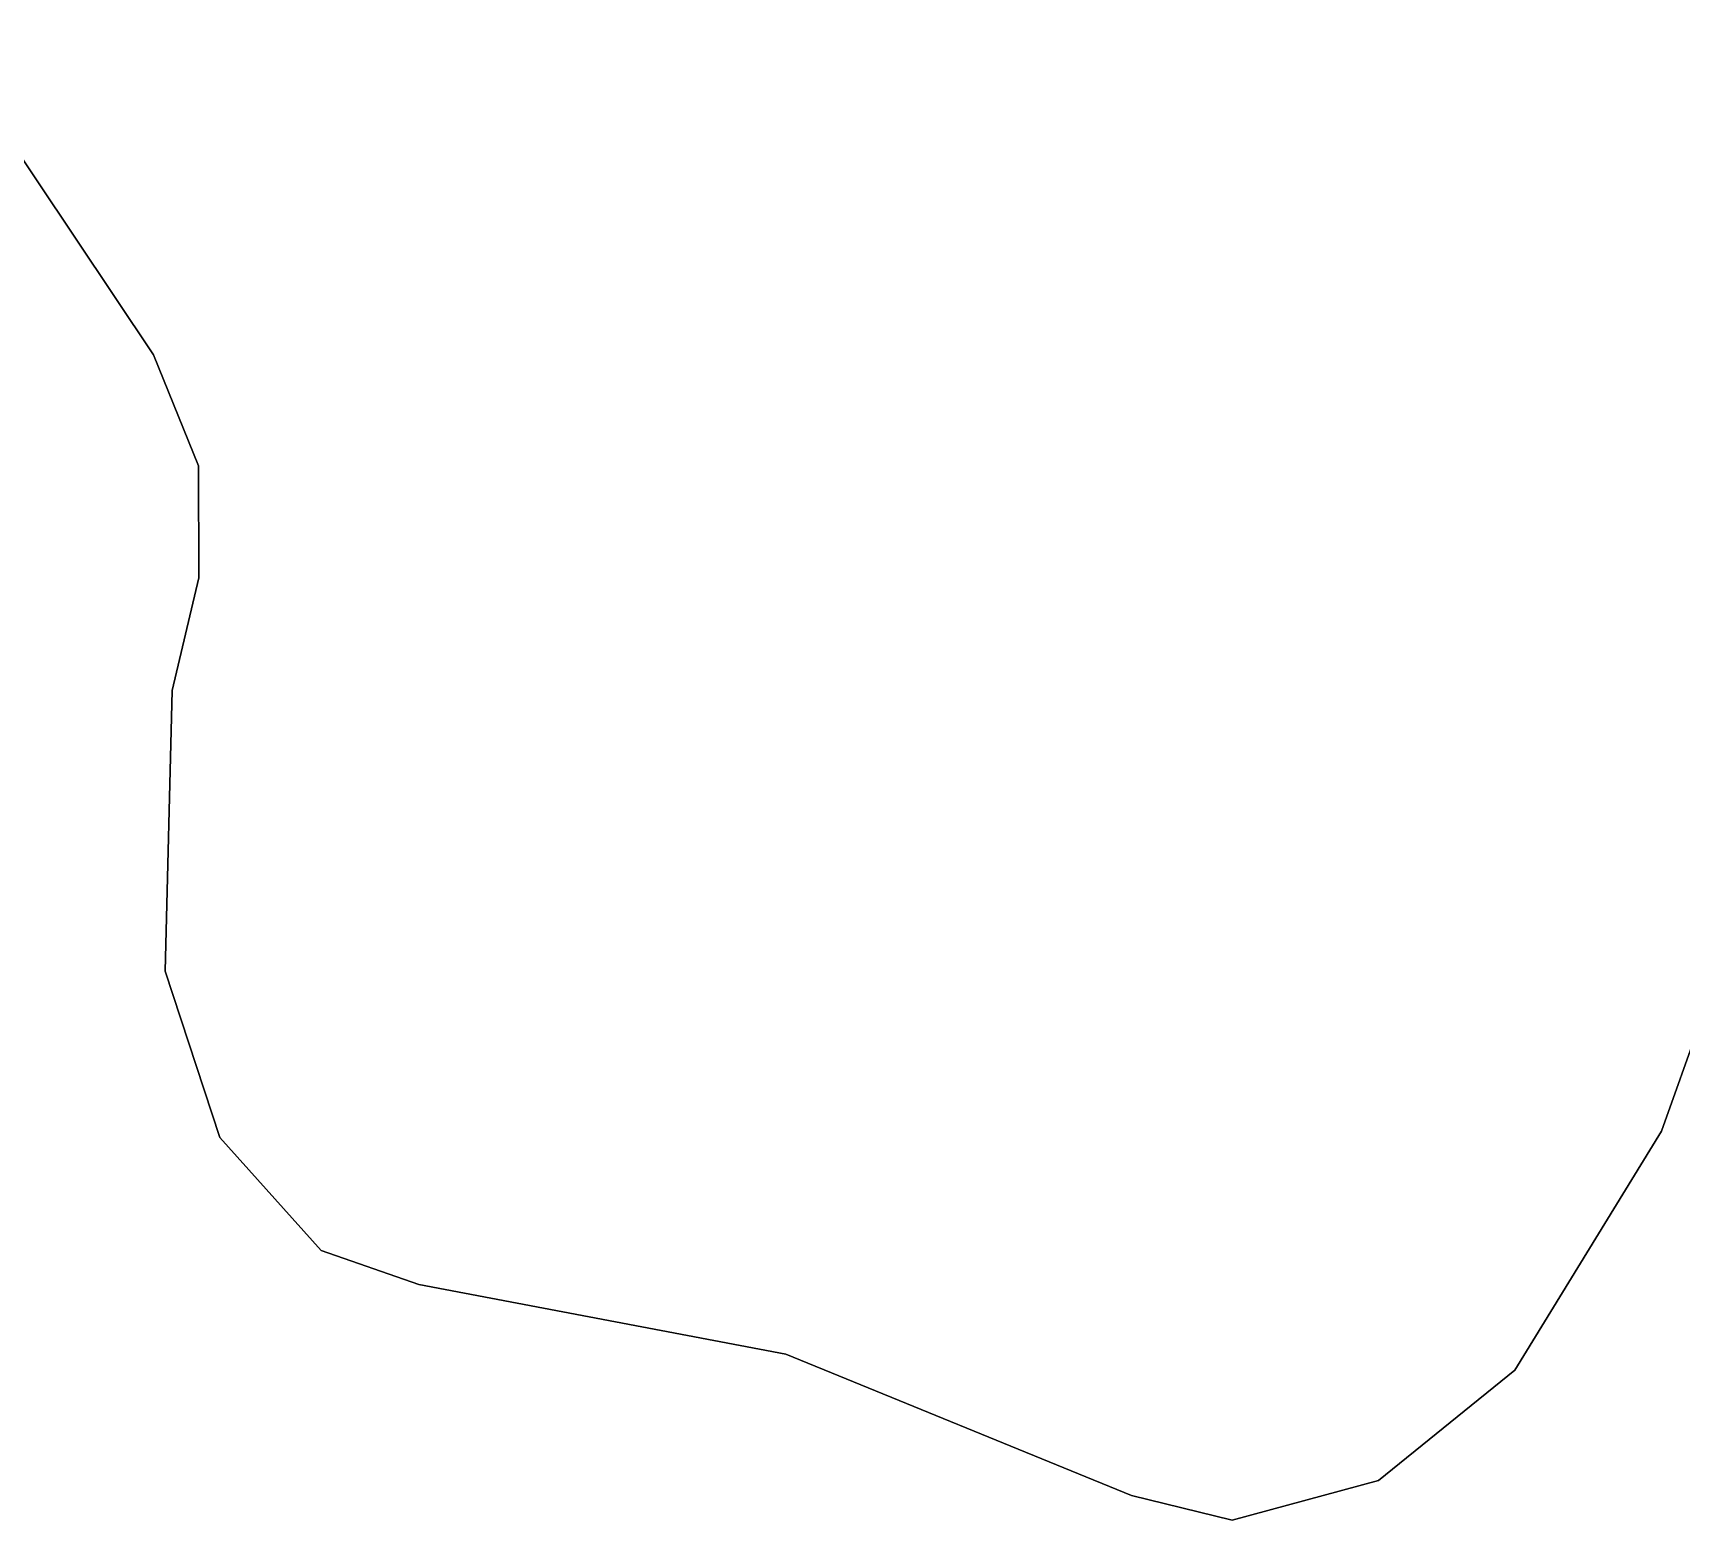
# Model space of a CAD drawing. Header units: millimetres. Extents: x -658 to 1307, y -81 to 472.
# Drawn here: x 1118.229 to 1121.851, y 47.213 to 50.482 of the extents above; entities that cross this region are included whole.
import ezdxf

# ---------------------------------------------------------------- set-up
doc = ezdxf.new("R2010")
doc.units = ezdxf.units.MM
doc.layers.get('0').update_dxf_attribs({"true_color": 0xffffff})

# ---------------------------------------------------------------- blocks, each defined once
blk = doc.blocks.new('Group67_1')
for p, q in [((1118.4935, 49.7742, 0.0004), (1118.0202, 50.4818, 0.0004)), ((1118.0202, 50.4818, 3), (1118.4935, 49.7742, 3)), ((1118.4935, 49.7742, 7.6996), (1118.0202, 50.4818, 7.6996)), ((1118.0202, 50.4818, 4.7), (1118.4935, 49.7742, 4.7)), ((1118.4935, 49.7742, 9.3996), (1118.0202, 50.4818, 9.3996)), ((1118.0202, 50.4818, 12.3992), (1118.4935, 49.7742, 12.3992)), ((1118.4935, 49.7742, 14.0992), (1118.0202, 50.4818, 14.0992)), ((1118.0202, 50.4818, 17.0988), (1118.4935, 49.7742, 17.0988)), ((1118.4935, 49.7742, 18.7988), (1118.0202, 50.4818, 18.7988)), ((1118.0202, 50.4818, 21.7984), (1118.4935, 49.7742, 21.7984)), ((1118.0202, 50.4818, 23.4984), (1118.4935, 49.7742, 23.4984)), ((1118.4935, 49.7742, 26.498), (1118.0202, 50.4818, 26.498)), ((1118.4935, 49.7742, 31.1975), (1118.0202, 50.4818, 31.1975)), ((1118.0202, 50.4818, 28.198), (1118.4935, 49.7742, 28.198)), ((1118.4935, 49.7742, 32.8975), (1118.0202, 50.4818, 32.8975)), ((1118.0202, 50.4818, 35.8971), (1118.4935, 49.7742, 35.8971)), ((1118.4935, 49.7742, 37.5971), (1118.0202, 50.4818, 37.5971)), ((1118.0202, 50.4818, 40.5967), (1118.4935, 49.7742, 40.5967)), ((1118.0202, 50.4818, 42.2967), (1118.4935, 49.7742, 42.2967)), ((1118.0202, 50.4818, 45.2963), (1118.4935, 49.7742, 45.2963)), ((1118.4935, 49.7742, 3), (1118.4935, 49.7742, 0.0004)), ((1118.5926, 49.5307, 3), (1118.4935, 49.7742, 3)), ((1118.5926, 49.5307, 0.0004), (1118.4935, 49.7742, 0.0004)), ((1118.5926, 49.5307, 7.6996), (1118.4935, 49.7742, 7.6996)), ((1118.5926, 49.5307, 4.7), (1118.4935, 49.7742, 4.7)), ((1118.4935, 49.7742, 4.7), (1118.4935, 49.7742, 7.6996)), ((1118.4935, 49.7742, 12.3992), (1118.4935, 49.7742, 9.3996)), ((1118.5926, 49.5307, 9.3996), (1118.4935, 49.7742, 9.3996)), ((1118.4935, 49.7742, 12.3992), (1118.5926, 49.5307, 12.3992)), ((1118.4935, 49.7742, 17.0988), (1118.4935, 49.7742, 14.0992)), ((1118.5926, 49.5307, 17.0988), (1118.4935, 49.7742, 17.0988)), ((1118.5926, 49.5307, 14.0992), (1118.4935, 49.7742, 14.0992)), ((1118.4935, 49.7742, 21.7984), (1118.4935, 49.7742, 18.7988)), ((1118.5926, 49.5307, 18.7988), (1118.4935, 49.7742, 18.7988)), ((1118.4935, 49.7742, 21.7984), (1118.5926, 49.5307, 21.7984)), ((1118.4935, 49.7742, 23.4984), (1118.5926, 49.5307, 23.4984)), ((1118.5926, 49.5307, 26.498), (1118.4935, 49.7742, 26.498)), ((1118.4935, 49.7742, 23.4984), (1118.4935, 49.7742, 26.498)), ((1118.5926, 49.5307, 31.1975), (1118.4935, 49.7742, 31.1975)), ((1118.5926, 49.5307, 28.198), (1118.4935, 49.7742, 28.198)), ((1118.4935, 49.7742, 28.198), (1118.4935, 49.7742, 31.1975)), ((1118.4935, 49.7742, 35.8971), (1118.4935, 49.7742, 32.8975)), ((1118.5926, 49.5307, 32.8975), (1118.4935, 49.7742, 32.8975)), ((1118.4935, 49.7742, 35.8971), (1118.5926, 49.5307, 35.8971)), ((1118.4935, 49.7742, 40.5967), (1118.4935, 49.7742, 37.5971)), ((1118.5926, 49.5307, 37.5971), (1118.4935, 49.7742, 37.5971)), ((1118.4935, 49.7742, 40.5967), (1118.5926, 49.5307, 40.5967)), ((1118.4935, 49.7742, 42.2967), (1118.5926, 49.5307, 42.2967)), ((1118.4935, 49.7742, 45.2963), (1118.4935, 49.7742, 42.2967)), ((1118.5926, 49.5307, 45.2963), (1118.4935, 49.7742, 45.2963)), ((1118.5936, 49.2844, 0.0004), (1118.5926, 49.5307, 0.0004)), ((1118.5926, 49.5307, 0.0004), (1118.5926, 49.5307, 3)), ((1118.5926, 49.5307, 3), (1118.5936, 49.2844, 3)), ((1118.5936, 49.2844, 7.6996), (1118.5926, 49.5307, 7.6996)), ((1118.5926, 49.5307, 7.6996), (1118.5926, 49.5307, 4.7)), ((1118.5926, 49.5307, 4.7), (1118.5936, 49.2844, 4.7)), ((1118.5926, 49.5307, 12.3992), (1118.5926, 49.5307, 9.3996)), ((1118.5936, 49.2844, 9.3996), (1118.5926, 49.5307, 9.3996)), ((1118.5926, 49.5307, 12.3992), (1118.5936, 49.2844, 12.3992)), ((1118.5936, 49.2844, 14.0992), (1118.5926, 49.5307, 14.0992)), ((1118.5926, 49.5307, 14.0992), (1118.5926, 49.5307, 17.0988)), ((1118.5926, 49.5307, 17.0988), (1118.5936, 49.2844, 17.0988)), ((1118.5936, 49.2844, 18.7988), (1118.5926, 49.5307, 18.7988)), ((1118.5926, 49.5307, 18.7988), (1118.5926, 49.5307, 21.7984)), ((1118.5926, 49.5307, 21.7984), (1118.5936, 49.2844, 21.7984)), ((1118.5926, 49.5307, 23.4984), (1118.5936, 49.2844, 23.4984)), ((1118.5936, 49.2844, 26.498), (1118.5926, 49.5307, 26.498)), ((1118.5926, 49.5307, 23.4984), (1118.5926, 49.5307, 26.498)), ((1118.5936, 49.2844, 28.198), (1118.5926, 49.5307, 28.198)), ((1118.5926, 49.5307, 28.198), (1118.5926, 49.5307, 31.1975)), ((1118.5926, 49.5307, 31.1975), (1118.5936, 49.2844, 31.1975)), ((1118.5936, 49.2844, 32.8975), (1118.5926, 49.5307, 32.8975)), ((1118.5926, 49.5307, 32.8975), (1118.5926, 49.5307, 35.8971)), ((1118.5926, 49.5307, 35.8971), (1118.5936, 49.2844, 35.8971)), ((1118.5926, 49.5307, 40.5967), (1118.5926, 49.5307, 37.5971)), ((1118.5936, 49.2844, 37.5971), (1118.5926, 49.5307, 37.5971)), ((1118.5926, 49.5307, 40.5967), (1118.5936, 49.2844, 40.5967)), ((1118.5926, 49.5307, 42.2967), (1118.5936, 49.2844, 42.2967)), ((1118.5926, 49.5307, 42.2967), (1118.5926, 49.5307, 45.2963)), ((1118.5926, 49.5307, 45.2963), (1118.5936, 49.2844, 45.2963)), ((1118.5351, 49.0365, 0.0004), (1118.5936, 49.2844, 0.0004)), ((1118.5936, 49.2844, 3), (1118.5351, 49.0365, 3)), ((1118.5351, 49.0365, 7.6996), (1118.5936, 49.2844, 7.6996)), ((1118.5936, 49.2844, 4.7), (1118.5351, 49.0365, 4.7)), ((1118.5351, 49.0365, 9.3996), (1118.5936, 49.2844, 9.3996)), ((1118.5936, 49.2844, 12.3992), (1118.5351, 49.0365, 12.3992)), ((1118.5351, 49.0365, 14.0992), (1118.5936, 49.2844, 14.0992)), ((1118.5936, 49.2844, 17.0988), (1118.5351, 49.0365, 17.0988)), ((1118.5351, 49.0365, 18.7988), (1118.5936, 49.2844, 18.7988)), ((1118.5936, 49.2844, 21.7984), (1118.5351, 49.0365, 21.7984)), ((1118.5936, 49.2844, 23.4984), (1118.5351, 49.0365, 23.4984)), ((1118.5351, 49.0365, 26.498), (1118.5936, 49.2844, 26.498)), ((1118.5351, 49.0365, 28.198), (1118.5936, 49.2844, 28.198)), ((1118.5936, 49.2844, 31.1975), (1118.5351, 49.0365, 31.1975)), ((1118.5351, 49.0365, 32.8975), (1118.5936, 49.2844, 32.8975)), ((1118.5936, 49.2844, 35.8971), (1118.5351, 49.0365, 35.8971)), ((1118.5351, 49.0365, 37.5971), (1118.5936, 49.2844, 37.5971)), ((1118.5936, 49.2844, 40.5967), (1118.5351, 49.0365, 40.5967)), ((1118.5936, 49.2844, 42.2967), (1118.5351, 49.0365, 42.2967)), ((1118.5936, 49.2844, 45.2963), (1118.5351, 49.0365, 45.2963)), ((1118.5936, 49.2844, 3), (1118.5936, 49.2844, 0.0004)), ((1118.5936, 49.2844, 4.7), (1118.5936, 49.2844, 7.6996)), ((1118.5936, 49.2844, 9.3996), (1118.5936, 49.2844, 12.3992)), ((1118.5936, 49.2844, 14.0992), (1118.5936, 49.2844, 17.0988)), ((1118.5936, 49.2844, 18.7988), (1118.5936, 49.2844, 21.7984)), ((1118.5936, 49.2844, 26.498), (1118.5936, 49.2844, 23.4984)), ((1118.5936, 49.2844, 31.1975), (1118.5936, 49.2844, 28.198)), ((1118.5936, 49.2844, 32.8975), (1118.5936, 49.2844, 35.8971)), ((1118.5936, 49.2844, 37.5971), (1118.5936, 49.2844, 40.5967)), ((1118.5936, 49.2844, 42.2967), (1118.5936, 49.2844, 45.2963)), ((1118.5197, 48.4199, 0.0004), (1118.5351, 49.0365, 0.0004)), ((1118.5351, 49.0365, 3), (1118.5197, 48.4199, 3)), ((1118.5197, 48.4199, 7.6996), (1118.5351, 49.0365, 7.6996)), ((1118.5351, 49.0365, 4.7), (1118.5197, 48.4199, 4.7)), ((1118.5197, 48.4199, 9.3996), (1118.5351, 49.0365, 9.3996)), ((1118.5351, 49.0365, 12.3992), (1118.5197, 48.4199, 12.3992)), ((1118.5197, 48.4199, 14.0992), (1118.5351, 49.0365, 14.0992)), ((1118.5351, 49.0365, 17.0988), (1118.5197, 48.4199, 17.0988)), ((1118.5197, 48.4199, 18.7988), (1118.5351, 49.0365, 18.7988)), ((1118.5351, 49.0365, 21.7984), (1118.5197, 48.4199, 21.7984)), ((1118.5351, 49.0365, 23.4984), (1118.5197, 48.4199, 23.4984)), ((1118.5197, 48.4199, 26.498), (1118.5351, 49.0365, 26.498)), ((1118.5197, 48.4199, 28.198), (1118.5351, 49.0365, 28.198)), ((1118.5351, 49.0365, 31.1975), (1118.5197, 48.4199, 31.1975)), ((1118.5197, 48.4199, 32.8975), (1118.5351, 49.0365, 32.8975)), ((1118.5351, 49.0365, 35.8971), (1118.5197, 48.4199, 35.8971)), ((1118.5197, 48.4199, 37.5971), (1118.5351, 49.0365, 37.5971)), ((1118.5351, 49.0365, 40.5967), (1118.5197, 48.4199, 40.5967)), ((1118.5351, 49.0365, 42.2967), (1118.5197, 48.4199, 42.2967)), ((1118.5351, 49.0365, 45.2963), (1118.5197, 48.4199, 45.2963)), ((1118.5351, 49.0365, 0.0004), (1118.5351, 49.0365, 3)), ((1118.5351, 49.0365, 4.7), (1118.5351, 49.0365, 7.6996)), ((1118.5351, 49.0365, 9.3996), (1118.5351, 49.0365, 12.3992)), ((1118.5351, 49.0365, 17.0988), (1118.5351, 49.0365, 14.0992)), ((1118.5351, 49.0365, 21.7984), (1118.5351, 49.0365, 18.7988)), ((1118.5351, 49.0365, 26.498), (1118.5351, 49.0365, 23.4984)), ((1118.5351, 49.0365, 31.1975), (1118.5351, 49.0365, 28.198)), ((1118.5351, 49.0365, 35.8971), (1118.5351, 49.0365, 32.8975)), ((1118.5351, 49.0365, 37.5971), (1118.5351, 49.0365, 40.5967)), ((1118.5351, 49.0365, 42.2967), (1118.5351, 49.0365, 45.2963)), ((1118.5197, 48.4199, 3), (1118.5197, 48.4199, 0.0004)), ((1118.6395, 48.0538, 0.0004), (1118.5197, 48.4199, 0.0004)), ((1118.5197, 48.4199, 3), (1118.6395, 48.0538, 3)), ((1118.6395, 48.0538, 7.6996), (1118.5197, 48.4199, 7.6996)), ((1118.5197, 48.4199, 4.7), (1118.6395, 48.0538, 4.7)), ((1118.5197, 48.4199, 7.6996), (1118.5197, 48.4199, 4.7)), ((1118.5197, 48.4199, 12.3992), (1118.5197, 48.4199, 9.3996)), ((1118.6395, 48.0538, 9.3996), (1118.5197, 48.4199, 9.3996)), ((1118.5197, 48.4199, 12.3992), (1118.6395, 48.0538, 12.3992)), ((1118.6395, 48.0538, 14.0992), (1118.5197, 48.4199, 14.0992)), ((1118.5197, 48.4199, 14.0992), (1118.5197, 48.4199, 17.0988)), ((1118.5197, 48.4199, 17.0988), (1118.6395, 48.0538, 17.0988)), ((1118.5197, 48.4199, 21.7984), (1118.5197, 48.4199, 18.7988)), ((1118.6395, 48.0538, 18.7988), (1118.5197, 48.4199, 18.7988)), ((1118.5197, 48.4199, 21.7984), (1118.6395, 48.0538, 21.7984)), ((1118.5197, 48.4199, 23.4984), (1118.6395, 48.0538, 23.4984)), ((1118.6395, 48.0538, 26.498), (1118.5197, 48.4199, 26.498)), ((1118.5197, 48.4199, 23.4984), (1118.5197, 48.4199, 26.498)), ((1118.6395, 48.0538, 28.198), (1118.5197, 48.4199, 28.198)), ((1118.5197, 48.4199, 28.198), (1118.5197, 48.4199, 31.1975)), ((1118.5197, 48.4199, 31.1975), (1118.6395, 48.0538, 31.1975)), ((1118.5197, 48.4199, 35.8971), (1118.5197, 48.4199, 32.8975)), ((1118.6395, 48.0538, 32.8975), (1118.5197, 48.4199, 32.8975)), ((1118.5197, 48.4199, 35.8971), (1118.6395, 48.0538, 35.8971)), ((1118.5197, 48.4199, 40.5967), (1118.5197, 48.4199, 37.5971)), ((1118.6395, 48.0538, 37.5971), (1118.5197, 48.4199, 37.5971)), ((1118.5197, 48.4199, 40.5967), (1118.6395, 48.0538, 40.5967)), ((1118.5197, 48.4199, 42.2967), (1118.6395, 48.0538, 42.2967)), ((1118.5197, 48.4199, 45.2963), (1118.5197, 48.4199, 42.2967)), ((1118.5197, 48.4199, 45.2963), (1118.6395, 48.0538, 45.2963)), ((1121.8938, 48.3081, 0.0004), (1121.8081, 48.0682, 0.0004)), ((1121.8081, 48.0682, 3), (1121.8938, 48.3081, 3)), ((1121.8938, 48.3081, 7.6996), (1121.8081, 48.0682, 7.6996)), ((1121.8081, 48.0682, 4.7), (1121.8938, 48.3081, 4.7)), ((1121.8938, 48.3081, 9.3996), (1121.8081, 48.0682, 9.3996)), ((1121.8081, 48.0682, 12.3992), (1121.8938, 48.3081, 12.3992)), ((1121.8938, 48.3081, 14.0992), (1121.8081, 48.0682, 14.0992)), ((1121.8081, 48.0682, 17.0988), (1121.8938, 48.3081, 17.0988)), ((1121.8938, 48.3081, 18.7988), (1121.8081, 48.0682, 18.7988)), ((1121.8081, 48.0682, 21.7984), (1121.8938, 48.3081, 21.7984)), ((1121.8081, 48.0682, 23.4984), (1121.8938, 48.3081, 23.4984)), ((1121.8938, 48.3081, 26.498), (1121.8081, 48.0682, 26.498)), ((1121.8938, 48.3081, 28.198), (1121.8081, 48.0682, 28.198)), ((1121.8081, 48.0682, 31.1975), (1121.8938, 48.3081, 31.1975)), ((1121.8938, 48.3081, 32.8975), (1121.8081, 48.0682, 32.8975)), ((1121.8081, 48.0682, 35.8971), (1121.8938, 48.3081, 35.8971)), ((1121.8938, 48.3081, 37.5971), (1121.8081, 48.0682, 37.5971)), ((1121.8081, 48.0682, 40.5967), (1121.8938, 48.3081, 40.5967)), ((1121.8081, 48.0682, 42.2967), (1121.8938, 48.3081, 42.2967)), ((1121.8081, 48.0682, 45.2963), (1121.8938, 48.3081, 45.2963)), ((1121.8081, 48.0682, 3), (1121.4855, 47.5425, 3)), ((1121.8081, 48.0682, 0.0004), (1121.4855, 47.5425, 0.0004)), ((1121.8081, 48.0682, 4.7), (1121.4855, 47.5425, 4.7)), ((1121.4855, 47.5425, 7.6996), (1121.8081, 48.0682, 7.6996)), ((1121.8081, 48.0682, 12.3992), (1121.4855, 47.5425, 12.3992)), ((1121.8081, 48.0682, 9.3996), (1121.4855, 47.5425, 9.3996)), ((1121.8081, 48.0682, 14.0992), (1121.4855, 47.5425, 14.0992)), ((1121.4855, 47.5425, 17.0988), (1121.8081, 48.0682, 17.0988)), ((1121.8081, 48.0682, 18.7988), (1121.4855, 47.5425, 18.7988)), ((1121.4855, 47.5425, 21.7984), (1121.8081, 48.0682, 21.7984)), ((1121.4855, 47.5425, 23.4984), (1121.8081, 48.0682, 23.4984)), ((1121.4855, 47.5425, 26.498), (1121.8081, 48.0682, 26.498)), ((1121.8081, 48.0682, 31.1975), (1121.4855, 47.5425, 31.1975)), ((1121.8081, 48.0682, 28.198), (1121.4855, 47.5425, 28.198)), ((1121.8081, 48.0682, 32.8975), (1121.4855, 47.5425, 32.8975)), ((1121.4855, 47.5425, 35.8971), (1121.8081, 48.0682, 35.8971)), ((1121.8081, 48.0682, 40.5967), (1121.4855, 47.5425, 40.5967)), ((1121.8081, 48.0682, 37.5971), (1121.4855, 47.5425, 37.5971)), ((1121.4855, 47.5425, 42.2967), (1121.8081, 48.0682, 42.2967)), ((1121.4855, 47.5425, 45.2963), (1121.8081, 48.0682, 45.2963)), ((1121.8081, 48.0682, 0.0004), (1121.8081, 48.0682, 3)), ((1121.8081, 48.0682, 7.6996), (1121.8081, 48.0682, 4.7)), ((1121.8081, 48.0682, 9.3996), (1121.8081, 48.0682, 12.3992)), ((1121.8081, 48.0682, 14.0992), (1121.8081, 48.0682, 17.0988)), ((1121.8081, 48.0682, 18.7988), (1121.8081, 48.0682, 21.7984)), ((1121.8081, 48.0682, 26.498), (1121.8081, 48.0682, 23.4984)), ((1121.8081, 48.0682, 28.198), (1121.8081, 48.0682, 31.1975)), ((1121.8081, 48.0682, 32.8975), (1121.8081, 48.0682, 35.8971)), ((1121.8081, 48.0682, 37.5971), (1121.8081, 48.0682, 40.5967)), ((1121.8081, 48.0682, 42.2967), (1121.8081, 48.0682, 45.2963)), ((1118.6395, 48.0538, 3), (1118.6395, 48.0538, 0.0004)), ((1118.862, 47.8057, 3), (1118.6395, 48.0538, 3)), ((1118.862, 47.8057, 0.0004), (1118.6395, 48.0538, 0.0004)), ((1118.862, 47.8057, 4.7), (1118.6395, 48.0538, 4.7)), ((1118.6395, 48.0538, 4.7), (1118.6395, 48.0538, 7.6996)), ((1118.6395, 48.0538, 7.6996), (1118.862, 47.8057, 7.6996)), ((1118.6395, 48.0538, 12.3992), (1118.6395, 48.0538, 9.3996)), ((1118.862, 47.8057, 12.3992), (1118.6395, 48.0538, 12.3992)), ((1118.862, 47.8057, 9.3996), (1118.6395, 48.0538, 9.3996)), ((1118.6395, 48.0538, 17.0988), (1118.6395, 48.0538, 14.0992)), ((1118.862, 47.8057, 14.0992), (1118.6395, 48.0538, 14.0992)), ((1118.6395, 48.0538, 17.0988), (1118.862, 47.8057, 17.0988)), ((1118.6395, 48.0538, 21.7984), (1118.6395, 48.0538, 18.7988)), ((1118.862, 47.8057, 18.7988), (1118.6395, 48.0538, 18.7988)), ((1118.6395, 48.0538, 21.7984), (1118.862, 47.8057, 21.7984)), ((1118.6395, 48.0538, 23.4984), (1118.862, 47.8057, 23.4984)), ((1118.6395, 48.0538, 23.4984), (1118.6395, 48.0538, 26.498)), ((1118.6395, 48.0538, 26.498), (1118.862, 47.8057, 26.498)), ((1118.6395, 48.0538, 31.1975), (1118.6395, 48.0538, 28.198)), ((1118.862, 47.8057, 28.198), (1118.6395, 48.0538, 28.198)), ((1118.6395, 48.0538, 31.1975), (1118.862, 47.8057, 31.1975)), ((1118.6395, 48.0538, 35.8971), (1118.6395, 48.0538, 32.8975)), ((1118.862, 47.8057, 32.8975), (1118.6395, 48.0538, 32.8975)), ((1118.6395, 48.0538, 35.8971), (1118.862, 47.8057, 35.8971)), ((1118.6395, 48.0538, 40.5967), (1118.6395, 48.0538, 37.5971)), ((1118.862, 47.8057, 37.5971), (1118.6395, 48.0538, 37.5971)), ((1118.6395, 48.0538, 40.5967), (1118.862, 47.8057, 40.5967)), ((1118.6395, 48.0538, 42.2967), (1118.862, 47.8057, 42.2967)), ((1118.6395, 48.0538, 45.2963), (1118.6395, 48.0538, 42.2967)), ((1118.6395, 48.0538, 45.2963), (1118.862, 47.8057, 45.2963)), ((1119.0768, 47.7308, 3), (1118.862, 47.8057, 3)), ((1118.862, 47.8057, 3), (1118.862, 47.8057, 0.0004)), ((1119.0768, 47.7308, 0.0004), (1118.862, 47.8057, 0.0004)), ((1118.862, 47.8057, 7.6996), (1118.862, 47.8057, 4.7)), ((1119.0768, 47.7308, 7.6996), (1118.862, 47.8057, 7.6996)), ((1119.0768, 47.7308, 4.7), (1118.862, 47.8057, 4.7)), ((1119.0768, 47.7308, 12.3992), (1118.862, 47.8057, 12.3992)), ((1118.862, 47.8057, 12.3992), (1118.862, 47.8057, 9.3996)), ((1119.0768, 47.7308, 9.3996), (1118.862, 47.8057, 9.3996)), ((1118.862, 47.8057, 17.0988), (1118.862, 47.8057, 14.0992)), ((1119.0768, 47.7308, 17.0988), (1118.862, 47.8057, 17.0988)), ((1119.0768, 47.7308, 14.0992), (1118.862, 47.8057, 14.0992)), ((1118.862, 47.8057, 21.7984), (1118.862, 47.8057, 18.7988)), ((1119.0768, 47.7308, 21.7984), (1118.862, 47.8057, 21.7984)), ((1118.862, 47.8057, 18.7988), (1119.0768, 47.7308, 18.7988)), ((1118.862, 47.8057, 23.4984), (1119.0768, 47.7308, 23.4984)), ((1118.862, 47.8057, 23.4984), (1118.862, 47.8057, 26.498)), ((1118.862, 47.8057, 26.498), (1119.0768, 47.7308, 26.498)), ((1118.862, 47.8057, 31.1975), (1118.862, 47.8057, 28.198)), ((1119.0768, 47.7308, 31.1975), (1118.862, 47.8057, 31.1975)), ((1119.0768, 47.7308, 28.198), (1118.862, 47.8057, 28.198)), ((1118.862, 47.8057, 35.8971), (1118.862, 47.8057, 32.8975)), ((1119.0768, 47.7308, 35.8971), (1118.862, 47.8057, 35.8971)), ((1118.862, 47.8057, 32.8975), (1119.0768, 47.7308, 32.8975)), ((1118.862, 47.8057, 40.5967), (1118.862, 47.8057, 37.5971)), ((1119.0768, 47.7308, 40.5967), (1118.862, 47.8057, 40.5967)), ((1119.0768, 47.7308, 37.5971), (1118.862, 47.8057, 37.5971)), ((1119.0768, 47.7308, 42.2967), (1118.862, 47.8057, 42.2967)), ((1118.862, 47.8057, 42.2967), (1118.862, 47.8057, 45.2963)), ((1118.862, 47.8057, 45.2963), (1119.0768, 47.7308, 45.2963)), ((1119.8832, 47.5776, 3), (1119.0768, 47.7308, 3)), ((1119.8832, 47.5776, 0.0004), (1119.0768, 47.7308, 0.0004)), ((1119.0768, 47.7308, 0.0004), (1119.0768, 47.7308, 3)), ((1119.8832, 47.5776, 7.6996), (1119.0768, 47.7308, 7.6996)), ((1119.0768, 47.7308, 7.6996), (1119.0768, 47.7308, 4.7)), ((1119.0768, 47.7308, 4.7), (1119.8832, 47.5776, 4.7)), ((1119.8832, 47.5776, 12.3992), (1119.0768, 47.7308, 12.3992)), ((1119.0768, 47.7308, 12.3992), (1119.0768, 47.7308, 9.3996)), ((1119.0768, 47.7308, 9.3996), (1119.8832, 47.5776, 9.3996)), ((1119.8832, 47.5776, 17.0988), (1119.0768, 47.7308, 17.0988)), ((1119.0768, 47.7308, 17.0988), (1119.0768, 47.7308, 14.0992)), ((1119.8832, 47.5776, 14.0992), (1119.0768, 47.7308, 14.0992)), ((1119.8832, 47.5776, 21.7984), (1119.0768, 47.7308, 21.7984)), ((1119.8832, 47.5776, 18.7988), (1119.0768, 47.7308, 18.7988)), ((1119.0768, 47.7308, 18.7988), (1119.0768, 47.7308, 21.7984)), ((1119.0768, 47.7308, 23.4984), (1119.8832, 47.5776, 23.4984)), ((1119.0768, 47.7308, 26.498), (1119.0768, 47.7308, 23.4984)), ((1119.0768, 47.7308, 26.498), (1119.8832, 47.5776, 26.498)), ((1119.8832, 47.5776, 31.1975), (1119.0768, 47.7308, 31.1975)), ((1119.8832, 47.5776, 28.198), (1119.0768, 47.7308, 28.198)), ((1119.0768, 47.7308, 28.198), (1119.0768, 47.7308, 31.1975)), ((1119.8832, 47.5776, 35.8971), (1119.0768, 47.7308, 35.8971)), ((1119.0768, 47.7308, 32.8975), (1119.8832, 47.5776, 32.8975)), ((1119.0768, 47.7308, 32.8975), (1119.0768, 47.7308, 35.8971)), ((1119.8832, 47.5776, 40.5967), (1119.0768, 47.7308, 40.5967)), ((1119.8832, 47.5776, 37.5971), (1119.0768, 47.7308, 37.5971)), ((1119.0768, 47.7308, 37.5971), (1119.0768, 47.7308, 40.5967)), ((1119.8832, 47.5776, 42.2967), (1119.0768, 47.7308, 42.2967)), ((1119.0768, 47.7308, 42.2967), (1119.0768, 47.7308, 45.2963)), ((1119.0768, 47.7308, 45.2963), (1119.8832, 47.5776, 45.2963)), ((1120.6432, 47.2674, 3), (1119.8832, 47.5776, 3)), ((1119.8832, 47.5776, 3), (1119.8832, 47.5776, 0.0004)), ((1120.6432, 47.2674, 0.0004), (1119.8832, 47.5776, 0.0004)), ((1120.6432, 47.2674, 7.6996), (1119.8832, 47.5776, 7.6996)), ((1119.8832, 47.5776, 4.7), (1120.6432, 47.2674, 4.7)), ((1119.8832, 47.5776, 7.6996), (1119.8832, 47.5776, 4.7)), ((1120.6432, 47.2674, 12.3992), (1119.8832, 47.5776, 12.3992)), ((1119.8832, 47.5776, 9.3996), (1120.6432, 47.2674, 9.3996)), ((1119.8832, 47.5776, 9.3996), (1119.8832, 47.5776, 12.3992)), ((1120.6432, 47.2674, 17.0988), (1119.8832, 47.5776, 17.0988)), ((1119.8832, 47.5776, 17.0988), (1119.8832, 47.5776, 14.0992)), ((1119.8832, 47.5776, 14.0992), (1120.6432, 47.2674, 14.0992)), ((1120.6432, 47.2674, 21.7984), (1119.8832, 47.5776, 21.7984)), ((1119.8832, 47.5776, 21.7984), (1119.8832, 47.5776, 18.7988)), ((1120.6432, 47.2674, 18.7988), (1119.8832, 47.5776, 18.7988)), ((1120.6432, 47.2674, 23.4984), (1119.8832, 47.5776, 23.4984)), ((1119.8832, 47.5776, 23.4984), (1119.8832, 47.5776, 26.498)), ((1119.8832, 47.5776, 26.498), (1120.6432, 47.2674, 26.498)), ((1120.6432, 47.2674, 31.1975), (1119.8832, 47.5776, 31.1975)), ((1120.6432, 47.2674, 28.198), (1119.8832, 47.5776, 28.198)), ((1119.8832, 47.5776, 28.198), (1119.8832, 47.5776, 31.1975)), ((1120.6432, 47.2674, 35.8971), (1119.8832, 47.5776, 35.8971)), ((1119.8832, 47.5776, 32.8975), (1120.6432, 47.2674, 32.8975)), ((1119.8832, 47.5776, 32.8975), (1119.8832, 47.5776, 35.8971)), ((1120.6432, 47.2674, 40.5967), (1119.8832, 47.5776, 40.5967)), ((1119.8832, 47.5776, 40.5967), (1119.8832, 47.5776, 37.5971)), ((1119.8832, 47.5776, 37.5971), (1120.6432, 47.2674, 37.5971)), ((1119.8832, 47.5776, 45.2963), (1119.8832, 47.5776, 42.2967)), ((1120.6432, 47.2674, 42.2967), (1119.8832, 47.5776, 42.2967)), ((1119.8832, 47.5776, 45.2963), (1120.6432, 47.2674, 45.2963)), ((1121.4855, 47.5425, 0.0004), (1121.1859, 47.3005, 0.0004)), ((1121.1859, 47.3005, 3), (1121.4855, 47.5425, 3)), ((1121.4855, 47.5425, 7.6996), (1121.1859, 47.3005, 7.6996)), ((1121.1859, 47.3005, 4.7), (1121.4855, 47.5425, 4.7)), ((1121.4855, 47.5425, 9.3996), (1121.1859, 47.3005, 9.3996)), ((1121.1859, 47.3005, 12.3992), (1121.4855, 47.5425, 12.3992)), ((1121.4855, 47.5425, 14.0992), (1121.1859, 47.3005, 14.0992)), ((1121.1859, 47.3005, 17.0988), (1121.4855, 47.5425, 17.0988)), ((1121.4855, 47.5425, 18.7988), (1121.1859, 47.3005, 18.7988)), ((1121.1859, 47.3005, 21.7984), (1121.4855, 47.5425, 21.7984)), ((1121.1859, 47.3005, 23.4984), (1121.4855, 47.5425, 23.4984)), ((1121.1859, 47.3005, 26.498), (1121.4855, 47.5425, 26.498)), ((1121.4855, 47.5425, 31.1975), (1121.1859, 47.3005, 31.1975)), ((1121.4855, 47.5425, 28.198), (1121.1859, 47.3005, 28.198)), ((1121.4855, 47.5425, 32.8975), (1121.1859, 47.3005, 32.8975)), ((1121.1859, 47.3005, 35.8971), (1121.4855, 47.5425, 35.8971)), ((1121.4855, 47.5425, 37.5971), (1121.1859, 47.3005, 37.5971)), ((1121.1859, 47.3005, 40.5967), (1121.4855, 47.5425, 40.5967)), ((1121.1859, 47.3005, 42.2967), (1121.4855, 47.5425, 42.2967)), ((1121.1859, 47.3005, 45.2963), (1121.4855, 47.5425, 45.2963)), ((1121.4855, 47.5425, 3), (1121.4855, 47.5425, 0.0004)), ((1121.4855, 47.5425, 4.7), (1121.4855, 47.5425, 7.6996)), ((1121.4855, 47.5425, 12.3992), (1121.4855, 47.5425, 9.3996)), ((1121.4855, 47.5425, 14.0992), (1121.4855, 47.5425, 17.0988)), ((1121.4855, 47.5425, 21.7984), (1121.4855, 47.5425, 18.7988)), ((1121.4855, 47.5425, 26.498), (1121.4855, 47.5425, 23.4984)), ((1121.4855, 47.5425, 31.1975), (1121.4855, 47.5425, 28.198)), ((1121.4855, 47.5425, 35.8971), (1121.4855, 47.5425, 32.8975)), ((1121.4855, 47.5425, 40.5967), (1121.4855, 47.5425, 37.5971)), ((1121.4855, 47.5425, 42.2967), (1121.4855, 47.5425, 45.2963)), ((1121.1859, 47.3005, 3), (1120.8642, 47.2134, 3)), ((1121.1859, 47.3005, 0.0004), (1120.8642, 47.2134, 0.0004)), ((1121.1859, 47.3005, 7.6996), (1120.8642, 47.2134, 7.6996)), ((1121.1859, 47.3005, 4.7), (1120.8642, 47.2134, 4.7)), ((1121.1859, 47.3005, 12.3992), (1120.8642, 47.2134, 12.3992)), ((1121.1859, 47.3005, 9.3996), (1120.8642, 47.2134, 9.3996)), ((1121.1859, 47.3005, 17.0988), (1120.8642, 47.2134, 17.0988)), ((1121.1859, 47.3005, 14.0992), (1120.8642, 47.2134, 14.0992)), ((1121.1859, 47.3005, 21.7984), (1120.8642, 47.2134, 21.7984)), ((1121.1859, 47.3005, 18.7988), (1120.8642, 47.2134, 18.7988)), ((1121.1859, 47.3005, 23.4984), (1120.8642, 47.2134, 23.4984)), ((1120.8642, 47.2134, 26.498), (1121.1859, 47.3005, 26.498)), ((1121.1859, 47.3005, 31.1975), (1120.8642, 47.2134, 31.1975)), ((1121.1859, 47.3005, 28.198), (1120.8642, 47.2134, 28.198)), ((1121.1859, 47.3005, 35.8971), (1120.8642, 47.2134, 35.8971)), ((1120.8642, 47.2134, 32.8975), (1121.1859, 47.3005, 32.8975)), ((1121.1859, 47.3005, 40.5967), (1120.8642, 47.2134, 40.5967)), ((1121.1859, 47.3005, 37.5971), (1120.8642, 47.2134, 37.5971)), ((1121.1859, 47.3005, 42.2967), (1120.8642, 47.2134, 42.2967)), ((1120.8642, 47.2134, 45.2963), (1121.1859, 47.3005, 45.2963)), ((1121.1859, 47.3005, 0.0004), (1121.1859, 47.3005, 3)), ((1121.1859, 47.3005, 7.6996), (1121.1859, 47.3005, 4.7)), ((1121.1859, 47.3005, 9.3996), (1121.1859, 47.3005, 12.3992)), ((1121.1859, 47.3005, 14.0992), (1121.1859, 47.3005, 17.0988)), ((1121.1859, 47.3005, 18.7988), (1121.1859, 47.3005, 21.7984)), ((1121.1859, 47.3005, 26.498), (1121.1859, 47.3005, 23.4984)), ((1121.1859, 47.3005, 28.198), (1121.1859, 47.3005, 31.1975)), ((1121.1859, 47.3005, 32.8975), (1121.1859, 47.3005, 35.8971)), ((1121.1859, 47.3005, 37.5971), (1121.1859, 47.3005, 40.5967)), ((1121.1859, 47.3005, 45.2963), (1121.1859, 47.3005, 42.2967)), ((1120.8642, 47.2134, 3), (1120.6432, 47.2674, 3)), ((1120.8642, 47.2134, 0.0004), (1120.6432, 47.2674, 0.0004)), ((1120.6432, 47.2674, 0.0004), (1120.6432, 47.2674, 3)), ((1120.8642, 47.2134, 7.6996), (1120.6432, 47.2674, 7.6996)), ((1120.8642, 47.2134, 4.7), (1120.6432, 47.2674, 4.7)), ((1120.6432, 47.2674, 4.7), (1120.6432, 47.2674, 7.6996)), ((1120.8642, 47.2134, 12.3992), (1120.6432, 47.2674, 12.3992)), ((1120.6432, 47.2674, 9.3996), (1120.8642, 47.2134, 9.3996)), ((1120.6432, 47.2674, 12.3992), (1120.6432, 47.2674, 9.3996)), ((1120.8642, 47.2134, 17.0988), (1120.6432, 47.2674, 17.0988)), ((1120.6432, 47.2674, 14.0992), (1120.8642, 47.2134, 14.0992)), ((1120.6432, 47.2674, 17.0988), (1120.6432, 47.2674, 14.0992)), ((1120.8642, 47.2134, 21.7984), (1120.6432, 47.2674, 21.7984)), ((1120.8642, 47.2134, 18.7988), (1120.6432, 47.2674, 18.7988)), ((1120.6432, 47.2674, 18.7988), (1120.6432, 47.2674, 21.7984)), ((1120.6432, 47.2674, 26.498), (1120.6432, 47.2674, 23.4984)), ((1120.6432, 47.2674, 23.4984), (1120.8642, 47.2134, 23.4984)), ((1120.6432, 47.2674, 26.498), (1120.8642, 47.2134, 26.498)), ((1120.8642, 47.2134, 31.1975), (1120.6432, 47.2674, 31.1975)), ((1120.6432, 47.2674, 31.1975), (1120.6432, 47.2674, 28.198)), ((1120.8642, 47.2134, 28.198), (1120.6432, 47.2674, 28.198)), ((1120.8642, 47.2134, 35.8971), (1120.6432, 47.2674, 35.8971)), ((1120.6432, 47.2674, 32.8975), (1120.8642, 47.2134, 32.8975)), ((1120.6432, 47.2674, 35.8971), (1120.6432, 47.2674, 32.8975)), ((1120.8642, 47.2134, 40.5967), (1120.6432, 47.2674, 40.5967)), ((1120.8642, 47.2134, 37.5971), (1120.6432, 47.2674, 37.5971)), ((1120.6432, 47.2674, 37.5971), (1120.6432, 47.2674, 40.5967)), ((1120.8642, 47.2134, 42.2967), (1120.6432, 47.2674, 42.2967)), ((1120.6432, 47.2674, 42.2967), (1120.6432, 47.2674, 45.2963)), ((1120.6432, 47.2674, 45.2963), (1120.8642, 47.2134, 45.2963)), ((1120.8642, 47.2134, 0.0004), (1120.8642, 47.2134, 3)), ((1120.8642, 47.2134, 7.6996), (1120.8642, 47.2134, 4.7)), ((1120.8642, 47.2134, 9.3996), (1120.8642, 47.2134, 12.3992)), ((1120.8642, 47.2134, 14.0992), (1120.8642, 47.2134, 17.0988)), ((1120.8642, 47.2134, 18.7988), (1120.8642, 47.2134, 21.7984)), ((1120.8642, 47.2134, 23.4984), (1120.8642, 47.2134, 26.498)), ((1120.8642, 47.2134, 31.1975), (1120.8642, 47.2134, 28.198)), ((1120.8642, 47.2134, 35.8971), (1120.8642, 47.2134, 32.8975)), ((1120.8642, 47.2134, 37.5971), (1120.8642, 47.2134, 40.5967)), ((1120.8642, 47.2134, 42.2967), (1120.8642, 47.2134, 45.2963))]:
    blk.add_line(p, q)

msp = doc.modelspace()

# ---------------------------------------------------------------- block references
msp.add_blockref('Group67_1', (0, 0))

doc.saveas('drawing.dxf')
